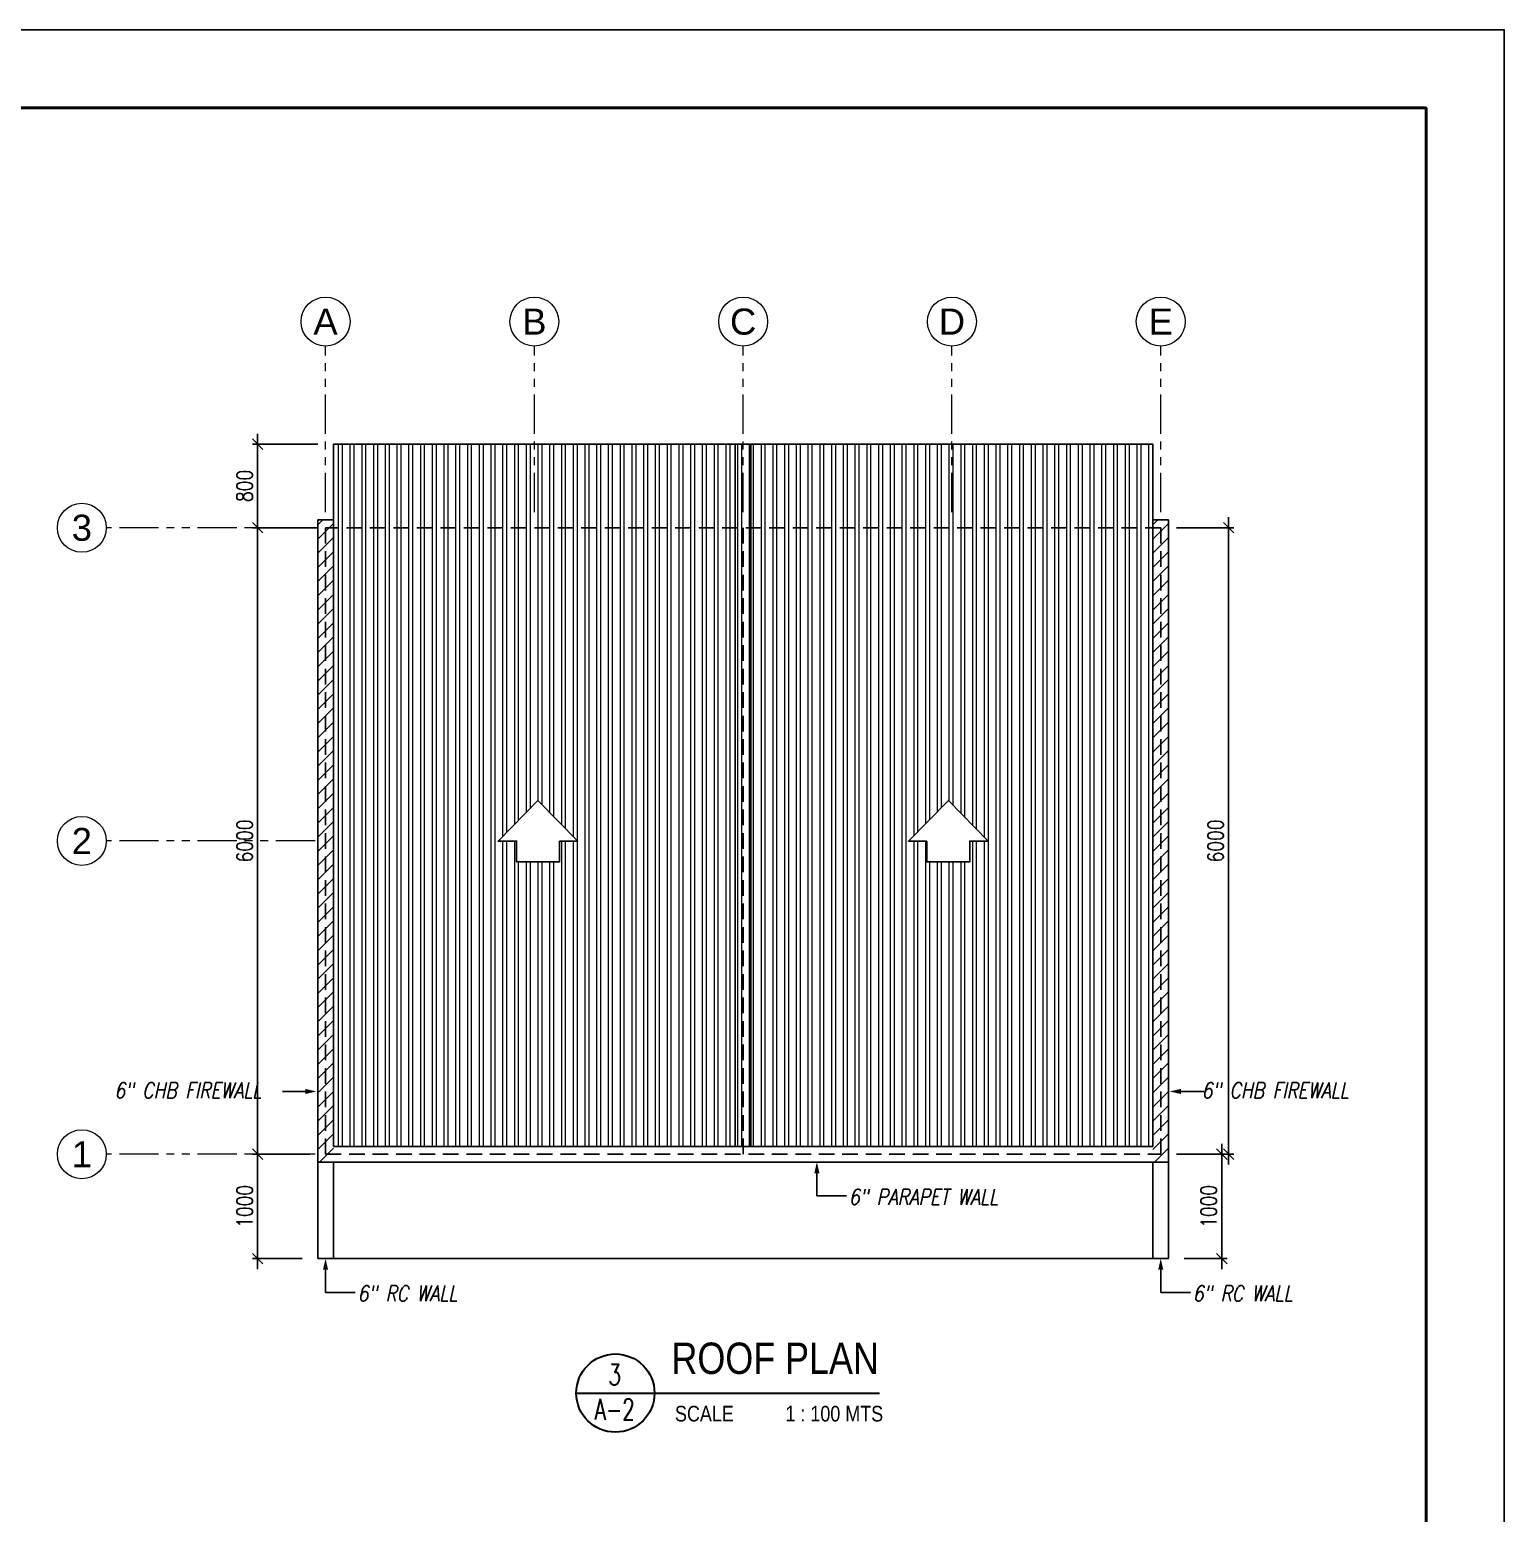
# Model space of a CAD drawing. Header units: millimetres. Extents: x 568137 to 731329, y -326076 to -191870.
# Drawn here: x 672154 to 686279, y -247184 to -232976 of the extents above; entities that cross this region are included whole.
import ezdxf
from ezdxf.enums import TextEntityAlignment as Align

# ---------------------------------------------------------------- set-up
doc = ezdxf.new("R2010")
doc.units = ezdxf.units.MM
doc.header["$LTSCALE"] = 300
doc.header["$MEASUREMENT"] = 0
doc.header["$PDMODE"] = 3
doc.header["$PDSIZE"] = 300
doc.linetypes.add('DASHED', pattern=[0.75, 0.5, -0.25])
doc.linetypes.add('PHANTOM', pattern=[2.5, 1.25, -0.25, 0.25, -0.25, 0.25, -0.25])
doc.layers.get('0').update_dxf_attribs({"color": 9})
doc.layers.get('DEFPOINTS').update_dxf_attribs({"color": 8})
for name, color, linetype, lineweight in [('BORDER', 5, 'Continuous', 50), ('dimensions', 8, 'Continuous', 15), ('fixture', 8, 'Continuous', 25), ('FLR. PLAN BLK', 8, 'Continuous', 9), ('grid', 204, 'PHANTOM', 5), ('ROOFTILE', 140, 'Continuous', 5), ('TB-TXT', 4, 'Continuous', 35), ('text', 142, 'Continuous', 25), ('TITLE', 3, 'Continuous', 30)]:
    doc.layers.add(name, color=color, linetype=linetype, lineweight=lineweight)
doc.layers.add('wall', color=140, linetype='Continuous')
doc.styles.add('ARIAL', font='arial.ttf', dxfattribs={"width": 0.8})
doc.styles.add('DIM', font='romans.shx', dxfattribs={"width": 0.8})
doc.styles.add('mar4', font='ARIALN.TTF')
doc.styles.add('PSM', font='simplex')
doc.styles.get("Standard").update_dxf_attribs({"font": 'romans.shx'})
doc.dimstyles.new('DIM-100', dxfattribs={"dimscale": 100, "dimtxt": 2, "dimasz": 1, "dimexe": 0.5, "dimexo": 1.5, "dimgap": 1, "dimtad": 1, "dimdec": 0, "dimdsep": 46, "dimtxsty": 'PSM', "dimblk1": 'DIMCIR', "dimblk2": 'DIMCIR', "dimsah": 1, "dimcen": 0, "dimdle": 2, "dimclrd": 251, "dimclre": 251, "dimclrt": 2, "dimadec": 0, "dimazin": 0, "dimtfac": 1, "dimtdec": 0, "dimtix": 1, "dimtmove": 2, "dimatfit": 3, "dimldrblk": 'DIMCIR', "dimfxl": 0.5, "dimtvp": 1, "dimtolj": 1, "dimtzin": 0, "dimarcsym": 0})

# ---------------------------------------------------------------- blocks, each defined once
blk = doc.blocks.new('arrow')
at = {"layer": 'fixture'}
blk.add_lwpolyline([(-0.1027, 0.2357), (-0.1909, 0.2357), (0, 0.0408), (0.1909, 0.2357), (0.1027, 0.2357), (0.1027, 0.3352), (-0.1027, 0.3352)], close=True, dxfattribs=at)
blk = doc.blocks.new('_Oblique')
at = {"color": 0, "linetype": 'ByBlock', "lineweight": -2}
blk.add_line((-0.5, -0.5), (0.5, 0.5), dxfattribs=at)
blk = doc.blocks.new('*D634')
at = {"layer": 'DEFPOINTS', "color": 0, "ltscale": 0.5, "transparency": 16777216}
for p in [(674338, -237745), (674988, -237745), (674988, -243745)]:
    blk.add_point(p, dxfattribs=at)
at = {"layer": 'FLR. PLAN BLK', "color": 8, "lineweight": -2, "ltscale": 0.5, "transparency": 16777216}
for p, q in [((674338, -243845), (674338, -237645)), ((674838, -237745), (674288, -237745)), ((674838, -243745), (674288, -243745))]:
    blk.add_line(p, q, dxfattribs=at)
at = {"layer": 'FLR. PLAN BLK', "color": 8, "lineweight": -2, "ltscale": 0.5, "transparency": 16777216, "xscale": 100, "yscale": 100, "zscale": 100}
for p, rotation in [((674338, -237745), 90), ((674338, -243745), 270)]:
    blk.add_blockref('_Oblique', p, dxfattribs=dict(at, rotation=rotation))
at = {"layer": 'FLR. PLAN BLK', "color": 8, "ltscale": 0.5, "transparency": 16777216, "insert": (674213, -240745), "char_height": 150, "attachment_point": 5, "rotation": 90, "style": 'DIM'}
blk.add_mtext('\\A1;6000', dxfattribs=at)
blk = doc.blocks.new('DIMCIR')
for p, q in [((0, 1.5), (0, -1.5)), ((-1.5, 0), (1.5, 0))]:
    blk.add_line(p, q)
at = {"color": 2}
blk.add_circle((0, 0), 0.75, dxfattribs=at)
blk = doc.blocks.new('*D643')
at = {"layer": 'DEFPOINTS', "color": 0, "ltscale": 0.5, "transparency": 16777216}
for p in [(674888, -243745), (674338, -244745), (674913, -244745)]:
    blk.add_point(p, dxfattribs=at)
at = {"layer": 'FLR. PLAN BLK', "color": 8, "lineweight": -2, "ltscale": 0.5, "transparency": 16777216}
for p, q in [((674338, -243645), (674338, -244845)), ((674738, -243745), (674288, -243745)), ((674763, -244745), (674288, -244745))]:
    blk.add_line(p, q, dxfattribs=at)
at = {"layer": 'FLR. PLAN BLK', "color": 8, "lineweight": -2, "ltscale": 0.5, "transparency": 16777216, "xscale": 100, "yscale": 100, "zscale": 100}
for p, rotation in [((674338, -243745), 90), ((674338, -244745), 270)]:
    blk.add_blockref('_Oblique', p, dxfattribs=dict(at, rotation=rotation))
at = {"layer": 'FLR. PLAN BLK', "color": 8, "ltscale": 0.5, "transparency": 16777216, "insert": (674213, -244245), "char_height": 150, "attachment_point": 5, "rotation": 90, "style": 'DIM'}
blk.add_mtext('\\A1;1000', dxfattribs=at)
blk = doc.blocks.new('*D638')
at = {"layer": 'DEFPOINTS', "color": 0, "ltscale": 0.5, "transparency": 16777216}
for p in [(682988, -237745), (683638, -237745), (682988, -243745)]:
    blk.add_point(p, dxfattribs=at)
at = {"layer": 'FLR. PLAN BLK', "color": 8, "lineweight": -2, "ltscale": 0.5, "transparency": 16777216}
for p, q in [((683638, -243845), (683638, -237645)), ((683138, -237745), (683688, -237745)), ((683138, -243745), (683688, -243745))]:
    blk.add_line(p, q, dxfattribs=at)
at = {"layer": 'FLR. PLAN BLK', "color": 8, "lineweight": -2, "ltscale": 0.5, "transparency": 16777216, "xscale": 100, "yscale": 100, "zscale": 100}
for p, rotation in [((683638, -237745), 90), ((683638, -243745), 270)]:
    blk.add_blockref('_Oblique', p, dxfattribs=dict(at, rotation=rotation))
at = {"layer": 'FLR. PLAN BLK', "color": 8, "ltscale": 0.5, "transparency": 16777216, "insert": (683513, -240745), "char_height": 150, "attachment_point": 5, "rotation": 90, "style": 'DIM'}
blk.add_mtext('\\A1;6000', dxfattribs=at)
blk = doc.blocks.new('*D647')
at = {"layer": 'DEFPOINTS', "color": 0, "ltscale": 0.5, "transparency": 16777216}
for p in [(683088, -243745), (683063, -244745), (683573, -244745)]:
    blk.add_point(p, dxfattribs=at)
at = {"layer": 'FLR. PLAN BLK', "color": 8, "lineweight": -2, "ltscale": 0.5, "transparency": 16777216}
for p, q in [((683573, -243645), (683573, -244845)), ((683238, -243745), (683623, -243745)), ((683213, -244745), (683623, -244745))]:
    blk.add_line(p, q, dxfattribs=at)
at = {"layer": 'FLR. PLAN BLK', "color": 8, "lineweight": -2, "ltscale": 0.5, "transparency": 16777216, "xscale": 100, "yscale": 100, "zscale": 100}
for p, rotation in [((683573, -243745), 90), ((683573, -244745), 270)]:
    blk.add_blockref('_Oblique', p, dxfattribs=dict(at, rotation=rotation))
at = {"layer": 'FLR. PLAN BLK', "color": 8, "ltscale": 0.5, "transparency": 16777216, "insert": (683448, -244245), "char_height": 150, "attachment_point": 5, "rotation": 90, "style": 'DIM'}
blk.add_mtext('\\A1;1000', dxfattribs=at)
blk = doc.blocks.new('*D849')
at = {"layer": 'DEFPOINTS', "color": 0, "ltscale": 0.5, "transparency": 16777216}
for p in [(674338, -236945), (675063, -236945), (675063, -237745)]:
    blk.add_point(p, dxfattribs=at)
at = {"layer": 'FLR. PLAN BLK', "color": 8, "lineweight": -2, "ltscale": 0.5, "transparency": 16777216}
for p, q in [((674338, -237845), (674338, -236845)), ((674913, -236945), (674288, -236945)), ((674913, -237745), (674288, -237745))]:
    blk.add_line(p, q, dxfattribs=at)
at = {"layer": 'FLR. PLAN BLK', "color": 8, "lineweight": -2, "ltscale": 0.5, "transparency": 16777216, "xscale": 100, "yscale": 100, "zscale": 100}
for p, rotation in [((674338, -236945), 90), ((674338, -237745), 270)]:
    blk.add_blockref('_Oblique', p, dxfattribs=dict(at, rotation=rotation))
at = {"layer": 'FLR. PLAN BLK', "color": 8, "ltscale": 0.5, "transparency": 16777216, "insert": (674213, -237345), "char_height": 150, "attachment_point": 5, "rotation": 90, "style": 'DIM'}
blk.add_mtext('\\A1;800', dxfattribs=at)

msp = doc.modelspace()

# ---------------------------------------------------------------- hatches: boundary and pattern name
at = {"layer": 'dimensions'}
h = msp.add_hatch(dxfattribs=at)
h.set_pattern_fill('ANSI31', color=256, scale=769.23, style=0)
h.set_pattern_definition([(45, (69102.03, -42187.54), (-67.990969, 67.990969), [])])
h.paths.add_polyline_path([(675063.3, -237670.3), (674913.3, -237670.3), (674913.3, -243820.3), (675063.3, -243820.3)])
h = msp.add_hatch(dxfattribs=at)
h.set_pattern_fill('ANSI31', color=256, scale=769.23, style=0)
h.set_pattern_definition([(45, (77102.03, -42187.54), (-67.990969, 67.990969), [])])
h.paths.add_polyline_path([(683063.3, -237670.3), (682913.3, -237670.3), (682913.3, -243820.3), (683063.3, -243820.3)])
at = {"layer": 'ROOFTILE', "linetype": 'Continuous'}
h = msp.add_hatch(dxfattribs=at)
h.set_pattern_fill('ANSI32', color=256, scale=300, angle=45)
h.paths.add_polyline_path([(678988.3, -236945.3), (675063.3, -236945.3), (675063.3, -243670.3), (678988.3, -243670.3)])
h.paths.add_polyline_path([(677022.8, -240357.3), (677404.6, -240746.9), (677228.2, -240746.9), (677228.2, -240946), (676817.3, -240946), (676817.3, -240746.9), (676640.9, -240746.9)], flags=16)
h.paths.add_polyline_path([(682913.3, -236945.3), (678988.3, -236945.3), (678988.3, -243670.3), (682913.3, -243670.3)])
h.paths.add_polyline_path([(680953.9, -240357.3), (681335.7, -240746.9), (681159.3, -240746.9), (681159.3, -240946), (680748.5, -240946), (680748.5, -240746.9), (680572.1, -240746.9)], flags=16)

# ---------------------------------------------------------------- linework, layer by layer
at = {"layer": 'BORDER'}
msp.add_lwpolyline([(645229.4, -233725.5), (685529.4, -233725.5), (685529.4, -261925.5), (645229.4, -261925.5)], close=True, dxfattribs=at)
at = {"layer": 'DEFPOINTS', "linetype": 'DASHED'}
for p, q in [((674988.3, -243745.3), (674988.3, -237745.3)), ((682988.3, -237745.3), (674988.3, -237745.3)), ((678988.3, -243745.3), (678988.3, -237745.3)), ((682988.3, -243745.3), (682988.3, -237745.3)), ((674988.3, -243745.3), (682988.3, -243745.3))]:
    msp.add_line(p, q, dxfattribs=at)
at = {"layer": 'DEFPOINTS'}
msp.add_lwpolyline([(644229.4, -232975.5), (686279.4, -232975.5), (686279.4, -262675.5), (644229.4, -262675.5)], close=True, dxfattribs=at)
at = {"layer": 'grid'}
for p, q in [((674988.3, -237595.3), (674988.3, -236005.7)), ((676988.3, -237595.3), (676988.3, -236005.7)), ((678988.3, -237595.3), (678988.3, -236005.7)), ((680988.3, -237595.3), (680988.3, -236005.7)), ((682988.3, -237595.3), (682988.3, -236005.7)), ((674888.3, -237745.3), (672888.2, -237745.3)), ((674888.3, -240745.3), (672888.2, -240745.3)), ((674888.3, -243745.3), (672888.2, -243745.3))]:
    msp.add_line(p, q, dxfattribs=at)
at = {"layer": 'grid', "color": 8, "linetype": 'Continuous'}
for centre in [(674988.3, -235771.4), (676988.3, -235771.4), (678988.3, -235771.4), (680988.3, -235771.4), (682988.3, -235771.4), (672653.9, -237745.3), (672653.9, -240745.3), (672653.9, -243745.3)]:
    msp.add_circle(centre, 234.4, dxfattribs=at)
at = {"layer": 'text', "color": 0}
for p, q in [((674793.3, -243144.2), (674575.3, -243144.2)), ((683181.9, -243144.2), (683399.9, -243144.2)), ((679694.4, -243927.3), (679694.4, -244145.3)), ((679694.4, -244145.3), (679978.8, -244145.3)), ((674988.3, -244852.3), (674988.3, -245070.3)), ((682988.3, -244852.3), (682988.3, -245070.3)), ((674988.3, -245070.3), (675272.7, -245070.3)), ((682988.3, -245070.3), (683272.7, -245070.3))]:
    msp.add_line(p, q, dxfattribs=at)
for points in [[(674793.3, -243119.4), (674900.4, -243144.2), (674793.3, -243168.9)], [(683181.9, -243119.4), (683074.9, -243144.2), (683181.9, -243168.9)], [(679719.2, -243927.3), (679694.4, -243820.3), (679669.7, -243927.3)], [(675013.1, -244852.3), (674988.3, -244745.3), (674963.6, -244852.3)], [(683013.1, -244852.3), (682988.3, -244745.3), (682963.6, -244852.3)]]:
    msp.add_solid(points, dxfattribs=at)
at = {"layer": 'TITLE'}
msp.add_line((677389.6, -246032.4), (680293.2, -246032.4), dxfattribs=at)
msp.add_circle((677764.3, -246032.4), 374.6, dxfattribs=at)
at = {"layer": 'wall', "linetype": 'Continuous'}
for p, q in [((674913.3, -243820.3), (674913.3, -237670.3)), ((675063.3, -237670.3), (674913.3, -237670.3)), ((683063.3, -237670.3), (682913.3, -237670.3)), ((683063.3, -243820.3), (683063.3, -237670.3)), ((678913.3, -240845.3), (678913.3, -242195.3)), ((679063.3, -240845.3), (679063.3, -242195.3)), ((679063.3, -243595.3), (679063.3, -240895.3)), ((675063.3, -243670.3), (682913.3, -243670.3)), ((674913.3, -243820.3), (683063.3, -243820.3)), ((674913.3, -243820.3), (674913.3, -244745.3)), ((675063.3, -244745.3), (675063.3, -243820.3)), ((682913.3, -244745.3), (682913.3, -243820.3)), ((683063.3, -243820.3), (683063.3, -244745.3)), ((674913.3, -244745.3), (674913.3, -243895.3)), ((683063.3, -244745.3), (683063.3, -243895.3)), ((674913.3, -244745.3), (683063.3, -244745.3))]:
    msp.add_line(p, q, dxfattribs=at)
for points in [[(675063.3, -243670.3), (675063.3, -236945.3), (682913.3, -236945.3), (682913.3, -243670.3)], [(678913.3, -236945.3), (678913.3, -243670.3)], [(679063.3, -236945.3), (679063.3, -243670.3)], [(679063.3, -240895.3), (679063.3, -243595.3)]]:
    msp.add_lwpolyline(points, dxfattribs=at)

# ---------------------------------------------------------------- block references
at = {"layer": 'wall', "yscale": 2000, "zscale": 2000, "rotation": 180}
for p, xscale in [((677022.8, -240275.6), 2000), ((680953.9, -240275.6), -2000)]:
    msp.add_blockref('arrow', p, dxfattribs=dict(at, xscale=xscale))

# ---------------------------------------------------------------- texts
at = {"layer": 'grid', "style": 'ARIAL'}
for tag, p in [('A', (674988.3, -235771.4)), ('B', (676988.3, -235771.4)), ('C', (678988.3, -235771.4)), ('D', (680988.3, -235771.4)), ('E', (682988.3, -235771.4)), ('3', (672653.9, -237745.3)), ('2', (672653.9, -240745.3)), ('1', (672653.9, -243745.3))]:
    msp.add_attdef(tag, text='', height=250, dxfattribs=at).set_placement(p, align=Align.MIDDLE_CENTER)
at = {"layer": 'TB-TXT', "linetype": 'ByBlock', "style": 'mar4'}
msp.add_text('ROOF PLAN', height=300, dxfattribs=at).set_placement((678302.1, -245849.3))
at = {"layer": 'TB-TXT', "style": 'PSM', "width": 0.7}
for s, p in [('3', (677758, -245855.9)), ('A-2', (677758, -246187.8))]:
    msp.add_text(s, height=200, dxfattribs=at).set_placement(p, align=Align.MIDDLE)
at = {"layer": 'TB-TXT', "style": 'mar4'}
for s, p in [('SCALE', (678335.4, -246304.9)), ('1 : 100 MTS', (679393.3, -246304.9))]:
    msp.add_text(s, height=150, dxfattribs=at).set_placement(p)
at = {"layer": 'text', "color": 0, "oblique": 12, "width": 0.8}
for s, p in [('6" CHB FIREWALL', (672966, -243208.7)), ('6" CHB FIREWALL', (683380.7, -243208.7)), ('6" PARAPET WALL', (680001.6, -244228.5)), ('6" RC WALL', (675295.5, -245153.5)), ('6" RC WALL', (683295.5, -245153.5))]:
    msp.add_text(s, height=150, dxfattribs=at).set_placement(p)

# ---------------------------------------------------------------- dimensions: what is measured, and where the dimension line sits
at = {"layer": 'FLR. PLAN BLK', "ltscale": 0.5}
for base, p1, p2, picture, middle in [((674338.3, -236945.3), (675063.3, -237745.3), (675063.3, -236945.3), '*D849', (674213.3, -237345.3)), ((674338.3, -237745.3), (674988.3, -243745.3), (674988.3, -237745.3), '*D634', (674213.3, -240745.3)), ((683638.3, -237745.3), (682988.3, -243745.3), (682988.3, -237745.3), '*D638', (683513.3, -240745.3)), ((674338.3, -244745.3), (674888.3, -243745.3), (674913.3, -244745.3), '*D643', (674213.3, -244245.3)), ((683573.1, -244745.3), (683088.3, -243745.3), (683063.3, -244745.3), '*D647', (683448.1, -244245.3))]:
    dim = msp.add_linear_dim(base=base, p1=p1, p2=p2, angle=90, dimstyle='DIM-100', override={"dimtxt": 1.5, "dimgap": 0.5, "dimtxsty": 'DIM', "dimblk1": 'Oblique', "dimblk2": 'Oblique', "dimdle": 1, "dimclrd": 8, "dimclre": 8, "dimclrt": 8}, dxfattribs=at)
    dim.commit()
    dim.dimension.update_dxf_attribs({"geometry": picture, "text_midpoint": middle})

doc.saveas('drawing.dxf')
